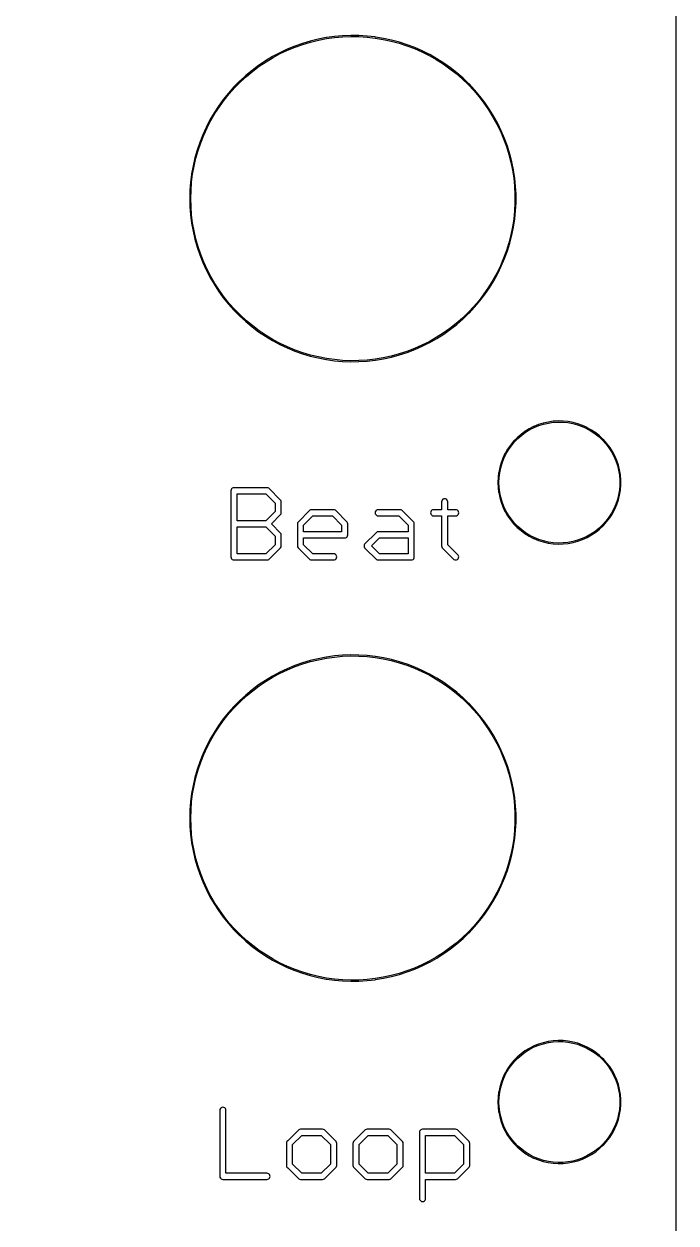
# Model space of a CAD drawing. Extents: x 7 to 68, y 0 to 129.
# Drawn here: x 51.85 to 67.9, y 67.4 to 96.89 of the extents above; entities that cross this region are included whole.
import ezdxf

# ---------------------------------------------------------------- set-up
doc = ezdxf.new("R2010")
doc.units = 0

msp = doc.modelspace()

# ---------------------------------------------------------------- linework, layer by layer
at = {"color": 5, "true_color": 0x0000ff}
msp.add_polyline3d([(67.89673, 0.3175, 0), (67.89673, 128.81863, 0), (7.27709, 128.81863, 0), (7.27709, 0.3175, 0), (67.89673, 0.3175, 0)], close=True, dxfattribs=at)
at = {"color": 34, "true_color": 0x008000}
for points in [[(7.2771, 0.3175, 0), (67.89674, 0.3175, 0), (67.89674, 128.81864, 0), (7.2771, 128.81864, 0), (7.2771, 0.3175, 0)], [(59.69508, 96.60381, 0), (59.49441, 96.58603, 0), (59.29629, 96.5581, 0), (59.29237, 96.55747, 0), (59.09425, 96.51937, 0), (58.89867, 96.47111, 0), (58.70563, 96.41523, 0), (58.51767, 96.34919, 0), (58.32971, 96.27299, 0), (58.14937, 96.18663, 0), (58.14583, 96.18483, 0), (57.96803, 96.09085, 0), (57.79531, 95.98671, 0), (57.62767, 95.87495, 0), (57.46765, 95.75303, 0), (57.31271, 95.62603, 0), (57.16285, 95.48887, 0), (57.16004, 95.48606, 0), (57.02034, 95.34382, 0), (56.88572, 95.19396, 0), (56.75872, 95.03648, 0), (56.64188, 94.87392, 0), (56.53266, 94.70628, 0), (56.43106, 94.53356, 0), (56.43085, 94.53315, 0), (56.33708, 94.35322, 0), (56.33528, 94.34968, 0), (56.254, 94.1668, 0), (56.1778, 93.98138, 0), (56.1143, 93.79088, 0), (56.05842, 93.59784, 0), (56.01524, 93.40226, 0), (55.97968, 93.20414, 0), (55.97906, 93.20021, 0), (55.95365, 92.99955, 0), (55.93841, 92.7989, 0), (55.93841, 92.79889, 0), (55.93333, 92.59823, 0), (55.93841, 92.39758, 0), (55.95365, 92.19692, 0), (55.97906, 91.99626, 0), (55.97968, 91.99233, 0), (56.01524, 91.79421, 0), (56.05842, 91.59863, 0), (56.1143, 91.40559, 0), (56.1778, 91.21509, 0), (56.254, 91.02967, 0), (56.33528, 90.84679, 0), (56.33708, 90.84325, 0), (56.43106, 90.66291, 0), (56.53266, 90.49019, 0), (56.64188, 90.32255, 0), (56.75872, 90.15999, 0), (56.88572, 90.00251, 0), (57.02034, 89.85265, 0), (57.16004, 89.71041, 0), (57.16285, 89.7076, 0), (57.31271, 89.57044, 0), (57.46765, 89.44344, 0), (57.62767, 89.32152, 0), (57.79531, 89.20976, 0), (57.96803, 89.10562, 0), (57.96811, 89.10558, 0), (58.14583, 89.01164, 0), (58.14937, 89.00984, 0), (58.32971, 88.92348, 0), (58.51767, 88.84728, 0), (58.70563, 88.78124, 0), (58.89867, 88.72536, 0), (59.09425, 88.6771, 0), (59.29237, 88.639, 0), (59.29629, 88.63838, 0), (59.49441, 88.61044, 0), (59.69508, 88.59266, 0), (59.89574, 88.58504, 0), (60.0964, 88.58758, 0), (60.29705, 88.60028, 0), (60.49772, 88.62314, 0), (60.50164, 88.62376, 0), (60.69976, 88.65678, 0), (60.89534, 88.69996, 0), (61.09092, 88.75076, 0), (61.28142, 88.81426, 0), (61.46938, 88.88538, 0), (61.6548, 88.96666, 0), (61.8326, 89.05556, 0), (61.83614, 89.05736, 0), (62.0114, 89.15642, 0), (62.18158, 89.26564, 0), (62.34668, 89.38248, 0), (62.50416, 89.5044, 0), (62.65656, 89.63648, 0), (62.80134, 89.77618, 0), (62.80415, 89.77899, 0), (62.94131, 89.92631, 0), (63.07085, 90.07871, 0), (63.19277, 90.23873, 0), (63.30707, 90.40383, 0), (63.41375, 90.57655, 0), (63.51027, 90.75181, 0), (63.51207, 90.75535, 0), (63.59843, 90.93569, 0), (63.67717, 91.12111, 0), (63.74829, 91.31161, 0), (63.80671, 91.50211, 0), (63.85751, 91.69769, 0), (63.89815, 91.89327, 0), (63.89878, 91.8972, 0), (63.92926, 92.09786, 0), (63.94958, 92.29598, 0), (63.95974, 92.49664, 0), (63.95974, 92.69984, 0), (63.94958, 92.9005, 0), (63.92926, 93.09861, 0), (63.89878, 93.29928, 0), (63.89815, 93.3032, 0), (63.85751, 93.49878, 0), (63.80671, 93.69436, 0), (63.74829, 93.88486, 0), (63.67717, 94.07536, 0), (63.59843, 94.26078, 0), (63.51207, 94.44112, 0), (63.51027, 94.44466, 0), (63.41375, 94.61992, 0), (63.30707, 94.79264, 0), (63.19277, 94.95774, 0), (63.07085, 95.11776, 0), (62.94131, 95.27016, 0), (62.80415, 95.41748, 0), (62.80134, 95.42029, 0), (62.65656, 95.55999, 0), (62.50416, 95.69207, 0), (62.34668, 95.81399, 0), (62.18158, 95.93083, 0), (62.0114, 96.04005, 0), (61.83614, 96.13911, 0), (61.8326, 96.14091, 0), (61.6548, 96.22981, 0), (61.46938, 96.31109, 0), (61.28142, 96.38221, 0), (61.09092, 96.44571, 0), (60.89534, 96.49651, 0), (60.69976, 96.53969, 0), (60.50164, 96.57271, 0), (60.49772, 96.57333, 0), (60.29705, 96.5962, 0), (60.0964, 96.6089, 0), (59.89574, 96.61143, 0), (59.69508, 96.60381, 0)], [(60.29705, 88.62567, 0), (60.0964, 88.61298, 0), (59.89574, 88.61044, 0), (59.69508, 88.61805, 0), (59.49441, 88.63583, 0), (59.29894, 88.6634, 0), (59.1021, 88.70125, 0), (58.90652, 88.74951, 0), (58.71348, 88.80539, 0), (58.52552, 88.87143, 0), (58.33756, 88.94763, 0), (58.15865, 89.0333, 0), (57.98296, 89.12617, 0), (57.81024, 89.23031, 0), (57.6426, 89.34207, 0), (57.48258, 89.46399, 0), (57.32764, 89.59099, 0), (57.17828, 89.7277, 0), (57.04089, 89.86758, 0), (56.90627, 90.01744, 0), (56.77927, 90.17492, 0), (56.66243, 90.33748, 0), (56.55321, 90.50512, 0), (56.45161, 90.67784, 0), (56.35917, 90.85522, 0), (56.27815, 91.03752, 0), (56.20195, 91.22294, 0), (56.13845, 91.41344, 0), (56.08257, 91.60648, 0), (56.03939, 91.80206, 0), (56.00428, 91.99765, 0), (55.97906, 92.19692, 0), (55.96382, 92.39758, 0), (55.95874, 92.59823, 0), (55.96382, 92.79889, 0), (55.96382, 92.7989, 0), (55.97906, 92.99955, 0), (56.00428, 93.19882, 0), (56.03939, 93.39441, 0), (56.08257, 93.58999, 0), (56.13845, 93.78303, 0), (56.20195, 93.97353, 0), (56.27815, 94.15895, 0), (56.35917, 94.34125, 0), (56.45161, 94.51863, 0), (56.55321, 94.69135, 0), (56.66243, 94.85899, 0), (56.77927, 95.02155, 0), (56.90627, 95.17903, 0), (57.04089, 95.32889, 0), (57.17828, 95.46877, 0), (57.32764, 95.60548, 0), (57.48258, 95.73248, 0), (57.6426, 95.8544, 0), (57.81024, 95.96616, 0), (57.98296, 96.0703, 0), (58.15865, 96.16317, 0), (58.33756, 96.24884, 0), (58.52552, 96.32504, 0), (58.71348, 96.39108, 0), (58.90652, 96.44696, 0), (59.1021, 96.49522, 0), (59.29894, 96.53307, 0), (59.49441, 96.56064, 0), (59.69508, 96.57842, 0), (59.89574, 96.58604, 0), (60.0964, 96.5835, 0), (60.29705, 96.5708, 0), (60.49706, 96.54802, 0), (60.69191, 96.51554, 0), (60.88749, 96.47236, 0), (61.08307, 96.42156, 0), (61.27357, 96.35806, 0), (61.46153, 96.28694, 0), (61.64695, 96.20566, 0), (61.82167, 96.1183, 0), (61.99647, 96.0195, 0), (62.16665, 95.91028, 0), (62.33175, 95.79344, 0), (62.48923, 95.67152, 0), (62.64163, 95.53944, 0), (62.7845, 95.40158, 0), (62.92076, 95.25523, 0), (63.0503, 95.10283, 0), (63.17222, 94.94281, 0), (63.28652, 94.77771, 0), (63.3932, 94.60499, 0), (63.48892, 94.43119, 0), (63.57428, 94.25293, 0), (63.65302, 94.06751, 0), (63.72414, 93.87701, 0), (63.78256, 93.68651, 0), (63.83336, 93.49093, 0), (63.87391, 93.29577, 0), (63.90385, 93.09861, 0), (63.92417, 92.9005, 0), (63.93433, 92.69984, 0), (63.93433, 92.49664, 0), (63.92417, 92.29598, 0), (63.90385, 92.09786, 0), (63.87391, 91.90068, 0), (63.83336, 91.70554, 0), (63.78256, 91.50996, 0), (63.72414, 91.31946, 0), (63.65302, 91.12896, 0), (63.57428, 90.94354, 0), (63.48892, 90.76528, 0), (63.3932, 90.59148, 0), (63.28652, 90.41876, 0), (63.17222, 90.25366, 0), (63.0503, 90.09364, 0), (62.92076, 89.94124, 0), (62.7845, 89.79489, 0), (62.64163, 89.65703, 0), (62.48923, 89.52495, 0), (62.33175, 89.40303, 0), (62.16665, 89.28619, 0), (61.99647, 89.17697, 0), (61.82167, 89.07817, 0), (61.64695, 88.99081, 0), (61.46153, 88.90953, 0), (61.27357, 88.83841, 0), (61.08307, 88.77491, 0), (60.88749, 88.72411, 0), (60.69191, 88.68093, 0), (60.49706, 88.64845, 0), (60.29705, 88.62567, 0)], [(64.87414, 87.11945, 0), (64.75221, 87.10167, 0), (64.74829, 87.10105, 0), (64.62891, 87.07311, 0), (64.51206, 87.03755, 0), (64.39776, 86.99183, 0), (64.39422, 86.99003, 0), (64.28501, 86.93415, 0), (64.18087, 86.87065, 0), (64.08435, 86.79699, 0), (63.99037, 86.71571, 0), (63.9012, 86.62654, 0), (63.825, 86.53256, 0), (63.75388, 86.4335, 0), (63.69038, 86.32682, 0), (63.68858, 86.32328, 0), (63.63778, 86.21152, 0), (63.59206, 86.09722, 0), (63.55904, 85.98038, 0), (63.53364, 85.861, 0), (63.53301, 85.85708, 0), (63.51777, 85.73516, 0), (63.51269, 85.61323, 0), (63.51777, 85.49132, 0), (63.53301, 85.3694, 0), (63.53364, 85.36547, 0), (63.55904, 85.24609, 0), (63.59206, 85.12925, 0), (63.63778, 85.01495, 0), (63.68858, 84.90319, 0), (63.69038, 84.89965, 0), (63.75388, 84.79297, 0), (63.825, 84.69391, 0), (63.9012, 84.59993, 0), (63.99037, 84.51076, 0), (64.08435, 84.42948, 0), (64.18087, 84.35582, 0), (64.28501, 84.29232, 0), (64.39422, 84.23644, 0), (64.39776, 84.23464, 0), (64.51206, 84.18892, 0), (64.62891, 84.15336, 0), (64.74829, 84.12542, 0), (64.75221, 84.1248, 0), (64.87414, 84.10702, 0), (64.99606, 84.0994, 0), (65.11797, 84.10194, 0), (65.23989, 84.11464, 0), (65.24382, 84.11526, 0), (65.36574, 84.13812, 0), (65.48258, 84.1686, 0), (65.59688, 84.21178, 0), (65.70864, 84.26258, 0), (65.71218, 84.26438, 0), (65.81886, 84.3228, 0), (65.92046, 84.39138, 0), (66.01698, 84.46758, 0), (66.10588, 84.5514, 0), (66.10869, 84.55421, 0), (66.18997, 84.64565, 0), (66.26617, 84.74217, 0), (66.33221, 84.84631, 0), (66.38809, 84.95553, 0), (66.38988, 84.95907, 0), (66.44069, 85.07083, 0), (66.47879, 85.18513, 0), (66.50927, 85.30451, 0), (66.52959, 85.42643, 0), (66.53021, 85.43036, 0), (66.54038, 85.55228, 0), (66.54038, 85.6742, 0), (66.53021, 85.79612, 0), (66.52959, 85.80004, 0), (66.50927, 85.92196, 0), (66.47879, 86.04134, 0), (66.44069, 86.15564, 0), (66.38988, 86.2674, 0), (66.38809, 86.27094, 0), (66.33221, 86.38016, 0), (66.26617, 86.4843, 0), (66.18997, 86.58082, 0), (66.10869, 86.67226, 0), (66.10588, 86.67507, 0), (66.01698, 86.75889, 0), (65.92046, 86.83509, 0), (65.81886, 86.90367, 0), (65.71218, 86.96209, 0), (65.70864, 86.96389, 0), (65.59688, 87.01469, 0), (65.48258, 87.05787, 0), (65.36574, 87.08835, 0), (65.24382, 87.11121, 0), (65.23989, 87.11183, 0), (65.11797, 87.12454, 0), (64.99606, 87.12708, 0), (64.87414, 87.11945, 0)], [(65.23849, 84.13988, 0), (65.11797, 84.12733, 0), (64.99606, 84.1248, 0), (64.87414, 84.13241, 0), (64.75561, 84.14969, 0), (64.63675, 84.17751, 0), (64.51992, 84.21307, 0), (64.40572, 84.25875, 0), (64.29994, 84.31287, 0), (64.1958, 84.37637, 0), (64.09927, 84.45003, 0), (64.0053, 84.53131, 0), (63.92175, 84.61486, 0), (63.84555, 84.70884, 0), (63.77443, 84.8079, 0), (63.71174, 84.91322, 0), (63.66193, 85.0228, 0), (63.61621, 85.1371, 0), (63.58319, 85.25394, 0), (63.55811, 85.37184, 0), (63.54317, 85.49132, 0), (63.53809, 85.61323, 0), (63.54317, 85.73516, 0), (63.5581, 85.85462, 0), (63.58319, 85.97253, 0), (63.61621, 86.08937, 0), (63.66193, 86.20367, 0), (63.71174, 86.31325, 0), (63.77443, 86.41857, 0), (63.84555, 86.51763, 0), (63.92175, 86.61161, 0), (64.0053, 86.69516, 0), (64.09927, 86.77644, 0), (64.1958, 86.8501, 0), (64.29994, 86.9136, 0), (64.40572, 86.96772, 0), (64.51992, 87.0134, 0), (64.63675, 87.04896, 0), (64.75561, 87.07678, 0), (64.87414, 87.09406, 0), (64.99606, 87.10168, 0), (65.11797, 87.09914, 0), (65.23849, 87.08659, 0), (65.35789, 87.0642, 0), (65.47472, 87.03372, 0), (65.58902, 86.99054, 0), (65.6993, 86.94042, 0), (65.80392, 86.88312, 0), (65.90553, 86.81454, 0), (66.00205, 86.73834, 0), (66.08902, 86.65634, 0), (66.16942, 86.56589, 0), (66.24562, 86.46937, 0), (66.31166, 86.36523, 0), (66.36583, 86.25935, 0), (66.41654, 86.14779, 0), (66.45464, 86.03349, 0), (66.48511, 85.91411, 0), (66.50485, 85.7957, 0), (66.51497, 85.6742, 0), (66.51497, 85.55228, 0), (66.50484, 85.43076, 0), (66.48511, 85.31236, 0), (66.45464, 85.19298, 0), (66.41654, 85.07868, 0), (66.36583, 84.96712, 0), (66.31166, 84.86124, 0), (66.24562, 84.7571, 0), (66.16942, 84.66058, 0), (66.08902, 84.57013, 0), (66.00205, 84.48813, 0), (65.90553, 84.41193, 0), (65.80392, 84.34335, 0), (65.6993, 84.28605, 0), (65.58902, 84.23593, 0), (65.47472, 84.19275, 0), (65.35789, 84.16227, 0), (65.23849, 84.13988, 0)], [(58.16922, 84.82423, 0), (58.18005, 84.84547, 0), (58.18378, 84.86902, 0), (58.18378, 85.13826, 0), (58.18005, 85.1618, 0), (58.16922, 85.18304, 0), (57.88058, 85.47168, 0), (57.85934, 85.48251, 0), (57.8358, 85.48624, 0), (57.023, 85.48624, 0), (56.99945, 85.48251, 0), (56.97821, 85.47168, 0), (56.96135, 85.45482, 0), (56.95052, 85.43358, 0), (56.9468, 85.41004, 0), (56.9468, 83.78443, 0), (56.95052, 83.76089, 0), (56.96135, 83.73965, 0), (56.97821, 83.72279, 0), (56.99945, 83.71196, 0), (57.023, 83.70823, 0), (57.8358, 83.70823, 0), (57.85934, 83.71196, 0), (57.88058, 83.72279, 0), (58.15236, 83.99203, 0), (58.16922, 84.00889, 0), (58.18005, 84.03013, 0), (58.18378, 84.05368, 0), (58.18378, 84.32546, 0), (58.18005, 84.349, 0), (58.16922, 84.37024, 0), (57.94223, 84.59724, 0), (58.16922, 84.82423, 0)], [(57.80557, 84.67344, 0), (57.0992, 84.67344, 0), (57.0992, 85.33384, 0), (57.80556, 85.33384, 0), (58.03138, 85.10802, 0), (58.03138, 84.89925, 0), (57.80557, 84.67344, 0)], [(62.47638, 83.70823, 0), (62.49992, 83.71196, 0), (62.52116, 83.72279, 0), (62.53802, 83.73965, 0), (62.54885, 83.76089, 0), (62.55258, 83.78443, 0), (62.54885, 83.80798, 0), (62.53802, 83.82922, 0), (62.52116, 83.84608, 0), (62.28079, 84.0842, 0), (62.28079, 84.79282, 0), (62.47638, 84.79282, 0), (62.49992, 84.79654, 0), (62.52116, 84.80737, 0), (62.53802, 84.82423, 0), (62.54885, 84.84547, 0), (62.55258, 84.86902, 0), (62.54885, 84.89256, 0), (62.53802, 84.9138, 0), (62.52116, 84.93066, 0), (62.49992, 84.94149, 0), (62.47638, 84.94522, 0), (62.28079, 84.94522, 0), (62.28079, 85.13826, 0), (62.27707, 85.1618, 0), (62.26624, 85.18304, 0), (62.24938, 85.1999, 0), (62.22814, 85.21073, 0), (62.20459, 85.21446, 0), (62.18105, 85.21073, 0), (62.15981, 85.1999, 0), (62.14295, 85.18304, 0), (62.13212, 85.1618, 0), (62.12839, 85.13826, 0), (62.12839, 84.94522, 0), (61.93281, 84.94522, 0), (61.90927, 84.94149, 0), (61.88803, 84.93066, 0), (61.87117, 84.9138, 0), (61.86034, 84.89256, 0), (61.85661, 84.86902, 0), (61.86034, 84.84547, 0), (61.87117, 84.82423, 0), (61.88803, 84.80737, 0), (61.90927, 84.79654, 0), (61.93281, 84.79282, 0), (62.12839, 84.79282, 0), (62.12839, 84.05368, 0), (62.13212, 84.03013, 0), (62.14295, 84.00889, 0), (62.15981, 83.99203, 0), (62.43159, 83.72279, 0), (62.45283, 83.71196, 0), (62.47638, 83.70823, 0)], [(59.76688, 84.25298, 0), (59.78812, 84.26381, 0), (59.80498, 84.28067, 0), (59.81581, 84.30191, 0), (59.81954, 84.32546, 0), (59.81954, 84.59724, 0), (59.81581, 84.62078, 0), (59.80498, 84.64202, 0), (59.51634, 84.93066, 0), (59.4951, 84.94149, 0), (59.47156, 84.94522, 0), (58.93054, 84.94522, 0), (58.90699, 84.94149, 0), (58.88575, 84.93066, 0), (58.59711, 84.64202, 0), (58.58628, 84.62078, 0), (58.58256, 84.59724, 0), (58.58256, 84.05368, 0), (58.58628, 84.03013, 0), (58.59711, 84.00889, 0), (58.61397, 83.99203, 0), (58.88575, 83.72279, 0), (58.90699, 83.71196, 0), (58.93054, 83.70823, 0), (59.47156, 83.70823, 0), (59.4951, 83.71196, 0), (59.51634, 83.72279, 0), (59.5332, 83.73965, 0), (59.54403, 83.76089, 0), (59.54776, 83.78443, 0), (59.54403, 83.80798, 0), (59.5332, 83.82922, 0), (59.51634, 83.84608, 0), (59.4951, 83.85691, 0), (59.47156, 83.86063, 0), (58.96063, 83.86063, 0), (58.73496, 84.08419, 0), (58.73496, 84.24926, 0), (59.74334, 84.24926, 0), (59.76688, 84.25298, 0)], [(59.66714, 84.40166, 0), (58.73496, 84.40166, 0), (58.73496, 84.56701, 0), (58.96077, 84.79282, 0), (59.44132, 84.79282, 0), (59.66714, 84.567, 0), (59.66714, 84.40166, 0)], [(60.56883, 84.94522, 0), (60.54529, 84.94149, 0), (60.52405, 84.93066, 0), (60.50719, 84.9138, 0), (60.49636, 84.89256, 0), (60.49263, 84.86902, 0), (60.49636, 84.84547, 0), (60.50719, 84.82423, 0), (60.52405, 84.80737, 0), (60.54529, 84.79654, 0), (60.56883, 84.79282, 0), (61.07962, 84.79282, 0), (61.30543, 84.56701, 0), (61.30543, 84.40166, 0), (60.56883, 84.40166, 0), (60.54529, 84.39793, 0), (60.52405, 84.3871, 0), (60.23541, 84.09846, 0), (60.22458, 84.07722, 0), (60.22085, 84.05368, 0), (60.22458, 84.03013, 0), (60.23541, 84.00889, 0), (60.25227, 83.99203, 0), (60.52405, 83.72279, 0), (60.54529, 83.71196, 0), (60.56883, 83.70823, 0), (61.38163, 83.70823, 0), (61.40518, 83.71196, 0), (61.42642, 83.72279, 0), (61.44328, 83.73965, 0), (61.45411, 83.76089, 0), (61.45783, 83.78443, 0), (61.45783, 84.59724, 0), (61.45411, 84.62078, 0), (61.44328, 84.64202, 0), (61.15464, 84.93066, 0), (61.1334, 84.94149, 0), (61.10986, 84.94522, 0), (60.56883, 84.94522, 0)], [(57.8057, 83.86063, 0), (57.0992, 83.86063, 0), (57.0992, 84.52104, 0), (57.80556, 84.52104, 0), (58.03138, 84.29522, 0), (58.03138, 84.0842, 0), (57.8057, 83.86063, 0)], [(61.30543, 83.86063, 0), (60.59893, 83.86063, 0), (60.40377, 84.05396, 0), (60.59907, 84.24926, 0), (61.30543, 84.24926, 0), (61.30543, 83.86063, 0)], [(59.69508, 81.36381, 0), (59.49441, 81.34603, 0), (59.29629, 81.31809, 0), (59.29237, 81.31747, 0), (59.09425, 81.27937, 0), (58.89867, 81.23111, 0), (58.70563, 81.17523, 0), (58.51767, 81.10919, 0), (58.32971, 81.03299, 0), (58.14937, 80.94663, 0), (58.14583, 80.94483, 0), (57.96803, 80.85084, 0), (57.79531, 80.7467, 0), (57.62767, 80.63495, 0), (57.46765, 80.51303, 0), (57.31271, 80.38603, 0), (57.16285, 80.24887, 0), (57.16004, 80.24606, 0), (57.02034, 80.10382, 0), (56.88572, 79.95395, 0), (56.75872, 79.79648, 0), (56.64188, 79.63392, 0), (56.53266, 79.46628, 0), (56.43106, 79.29356, 0), (56.33708, 79.11322, 0), (56.33528, 79.10968, 0), (56.254, 78.9268, 0), (56.1778, 78.74138, 0), (56.1143, 78.55088, 0), (56.05842, 78.35784, 0), (56.01524, 78.16226, 0), (55.97968, 77.96414, 0), (55.97906, 77.96021, 0), (55.95365, 77.75955, 0), (55.93841, 77.55889, 0), (55.93333, 77.35823, 0), (55.93841, 77.15758, 0), (55.95365, 76.95692, 0), (55.97906, 76.75626, 0), (55.97968, 76.75233, 0), (56.01524, 76.55421, 0), (56.05842, 76.35863, 0), (56.1143, 76.16558, 0), (56.1778, 75.97508, 0), (56.254, 75.78967, 0), (56.33528, 75.60679, 0), (56.33708, 75.60325, 0), (56.43106, 75.42291, 0), (56.53266, 75.25019, 0), (56.64188, 75.08255, 0), (56.75872, 74.91999, 0), (56.88572, 74.76251, 0), (57.02034, 74.61265, 0), (57.02049, 74.6125, 0), (57.16004, 74.47041, 0), (57.16285, 74.4676, 0), (57.31271, 74.33044, 0), (57.46765, 74.20344, 0), (57.62767, 74.08152, 0), (57.79531, 73.96975, 0), (57.96803, 73.86562, 0), (58.14583, 73.77164, 0), (58.14937, 73.76984, 0), (58.32971, 73.68348, 0), (58.51767, 73.60728, 0), (58.70563, 73.54124, 0), (58.89867, 73.48536, 0), (59.09425, 73.4371, 0), (59.29237, 73.399, 0), (59.29629, 73.39838, 0), (59.49441, 73.37044, 0), (59.69508, 73.35266, 0), (59.89574, 73.34504, 0), (60.0964, 73.34757, 0), (60.29705, 73.36028, 0), (60.49772, 73.38314, 0), (60.50164, 73.38375, 0), (60.69976, 73.41678, 0), (60.89534, 73.45995, 0), (61.09092, 73.51076, 0), (61.28142, 73.57425, 0), (61.46938, 73.64538, 0), (61.6548, 73.72666, 0), (61.8326, 73.81556, 0), (61.83614, 73.81735, 0), (62.0114, 73.91642, 0), (62.18158, 74.02564, 0), (62.34668, 74.14248, 0), (62.50416, 74.26439, 0), (62.65656, 74.39648, 0), (62.80134, 74.53618, 0), (62.80415, 74.53899, 0), (62.94126, 74.68626, 0), (62.94131, 74.68631, 0), (63.07085, 74.83871, 0), (63.19277, 74.99872, 0), (63.30707, 75.16383, 0), (63.41375, 75.33655, 0), (63.51027, 75.51181, 0), (63.51207, 75.51535, 0), (63.59843, 75.69569, 0), (63.67717, 75.88111, 0), (63.74829, 76.07161, 0), (63.80671, 76.26211, 0), (63.85751, 76.45769, 0), (63.89815, 76.65327, 0), (63.89878, 76.65719, 0), (63.92926, 76.85786, 0), (63.94956, 77.05582, 0), (63.94958, 77.05597, 0), (63.95974, 77.25663, 0), (63.95974, 77.45983, 0), (63.94958, 77.6605, 0), (63.92926, 77.85862, 0), (63.89878, 78.05927, 0), (63.89815, 78.06319, 0), (63.85751, 78.25878, 0), (63.80671, 78.45435, 0), (63.74829, 78.64485, 0), (63.67717, 78.83535, 0), (63.59843, 79.02078, 0), (63.51207, 79.20112, 0), (63.51027, 79.20466, 0), (63.41375, 79.37992, 0), (63.30707, 79.55264, 0), (63.19277, 79.71774, 0), (63.07085, 79.87775, 0), (62.94131, 80.03015, 0), (62.80415, 80.17748, 0), (62.80134, 80.18029, 0), (62.65656, 80.31999, 0), (62.50416, 80.45207, 0), (62.34668, 80.57398, 0), (62.18158, 80.69083, 0), (62.0114, 80.80005, 0), (61.83614, 80.8991, 0), (61.8326, 80.90091, 0), (61.6548, 80.98981, 0), (61.46938, 81.07109, 0), (61.28142, 81.14221, 0), (61.09092, 81.20571, 0), (60.89534, 81.25651, 0), (60.69976, 81.29969, 0), (60.50164, 81.33271, 0), (60.49772, 81.33333, 0), (60.29705, 81.35619, 0), (60.0964, 81.36888, 0), (59.89574, 81.37143, 0), (59.69508, 81.36381, 0)], [(60.29705, 73.38567, 0), (60.0964, 73.37296, 0), (59.89574, 73.37043, 0), (59.69508, 73.37805, 0), (59.49441, 73.39583, 0), (59.29894, 73.4234, 0), (59.1021, 73.46125, 0), (58.90652, 73.50951, 0), (58.71348, 73.56538, 0), (58.52552, 73.63142, 0), (58.33756, 73.70762, 0), (58.15885, 73.7932, 0), (57.98296, 73.88617, 0), (57.81024, 73.9903, 0), (57.6426, 74.10207, 0), (57.48258, 74.22399, 0), (57.32764, 74.35099, 0), (57.17818, 74.48778, 0), (57.04089, 74.62757, 0), (56.90627, 74.77744, 0), (56.77927, 74.93492, 0), (56.66243, 75.09748, 0), (56.55321, 75.26512, 0), (56.45161, 75.43783, 0), (56.35917, 75.61521, 0), (56.27815, 75.79752, 0), (56.20195, 75.98294, 0), (56.13845, 76.17344, 0), (56.08257, 76.36648, 0), (56.03939, 76.56206, 0), (56.00428, 76.75765, 0), (55.97906, 76.95692, 0), (55.96382, 77.15758, 0), (55.95874, 77.35823, 0), (55.96382, 77.55889, 0), (55.97906, 77.75955, 0), (56.00428, 77.95882, 0), (56.03939, 78.15441, 0), (56.08257, 78.34999, 0), (56.13845, 78.54303, 0), (56.20195, 78.73353, 0), (56.27815, 78.91894, 0), (56.35917, 79.10125, 0), (56.45161, 79.27863, 0), (56.55321, 79.45135, 0), (56.66243, 79.61899, 0), (56.77927, 79.78155, 0), (56.90627, 79.93903, 0), (57.04089, 80.08889, 0), (57.17837, 80.22886, 0), (57.32764, 80.36548, 0), (57.48258, 80.49248, 0), (57.6426, 80.6144, 0), (57.81024, 80.72615, 0), (57.98296, 80.83029, 0), (58.15845, 80.92306, 0), (58.33756, 81.00884, 0), (58.52552, 81.08504, 0), (58.71348, 81.15107, 0), (58.90652, 81.20695, 0), (59.1021, 81.25521, 0), (59.29913, 81.2931, 0), (59.49441, 81.32064, 0), (59.69508, 81.33842, 0), (59.89574, 81.34604, 0), (60.0964, 81.34349, 0), (60.29705, 81.3308, 0), (60.49706, 81.30802, 0), (60.69191, 81.27554, 0), (60.88749, 81.23236, 0), (61.08307, 81.18156, 0), (61.27357, 81.11806, 0), (61.46153, 81.04694, 0), (61.64695, 80.96566, 0), (61.82152, 80.87838, 0), (61.99647, 80.7795, 0), (62.16665, 80.67028, 0), (62.33175, 80.55343, 0), (62.48923, 80.43152, 0), (62.64163, 80.29944, 0), (62.7845, 80.16158, 0), (62.92076, 80.01523, 0), (63.0503, 79.86283, 0), (63.17222, 79.70281, 0), (63.28652, 79.53771, 0), (63.3932, 79.36499, 0), (63.48892, 79.19119, 0), (63.57428, 79.01293, 0), (63.65302, 78.82751, 0), (63.72414, 78.63701, 0), (63.78256, 78.44651, 0), (63.83336, 78.25093, 0), (63.87391, 78.05579, 0), (63.90385, 77.85862, 0), (63.92417, 77.6605, 0), (63.93433, 77.45983, 0), (63.93433, 77.25663, 0), (63.92417, 77.05597, 0), (63.90385, 76.85786, 0), (63.87391, 76.6607, 0), (63.83336, 76.46554, 0), (63.78256, 76.26996, 0), (63.72414, 76.07946, 0), (63.65302, 75.88896, 0), (63.57428, 75.70354, 0), (63.48892, 75.52528, 0), (63.3932, 75.35147, 0), (63.28652, 75.17876, 0), (63.17222, 75.01366, 0), (63.0503, 74.85364, 0), (62.92076, 74.70124, 0), (62.7845, 74.55489, 0), (62.64163, 74.41703, 0), (62.48923, 74.28494, 0), (62.33175, 74.16303, 0), (62.16665, 74.04619, 0), (61.99647, 73.93697, 0), (61.82182, 73.83825, 0), (61.64695, 73.75081, 0), (61.46153, 73.66952, 0), (61.27357, 73.59841, 0), (61.08307, 73.53491, 0), (60.88749, 73.48411, 0), (60.69191, 73.44092, 0), (60.49725, 73.40849, 0), (60.29705, 73.38567, 0)], [(64.87414, 71.87945, 0), (64.75221, 71.86167, 0), (64.74829, 71.86105, 0), (64.62891, 71.83311, 0), (64.51206, 71.79755, 0), (64.39776, 71.75183, 0), (64.39422, 71.75002, 0), (64.28501, 71.69414, 0), (64.18087, 71.63065, 0), (64.08435, 71.55699, 0), (63.99037, 71.47571, 0), (63.9012, 71.38654, 0), (63.825, 71.29255, 0), (63.75388, 71.1935, 0), (63.69038, 71.08682, 0), (63.68858, 71.08328, 0), (63.63778, 70.97152, 0), (63.59206, 70.85722, 0), (63.55904, 70.74038, 0), (63.53364, 70.62099, 0), (63.53301, 70.61707, 0), (63.51777, 70.49516, 0), (63.51269, 70.37324, 0), (63.51777, 70.25131, 0), (63.53301, 70.1294, 0), (63.53364, 70.12547, 0), (63.55904, 70.00609, 0), (63.59206, 69.88925, 0), (63.63778, 69.77495, 0), (63.68858, 69.66319, 0), (63.69038, 69.65965, 0), (63.75388, 69.55297, 0), (63.825, 69.4539, 0), (63.9012, 69.35993, 0), (63.90401, 69.35711, 0), (63.90403, 69.3571, 0), (63.99037, 69.27076, 0), (64.08435, 69.18948, 0), (64.18087, 69.11582, 0), (64.28501, 69.05231, 0), (64.39422, 68.99644, 0), (64.39776, 68.99464, 0), (64.51206, 68.94892, 0), (64.62891, 68.91336, 0), (64.74829, 68.88542, 0), (64.75221, 68.8848, 0), (64.87414, 68.86702, 0), (64.99606, 68.85939, 0), (65.11797, 68.86193, 0), (65.23989, 68.87464, 0), (65.24382, 68.87526, 0), (65.36574, 68.89812, 0), (65.48258, 68.9286, 0), (65.59688, 68.97178, 0), (65.70864, 69.02258, 0), (65.71218, 69.02437, 0), (65.81886, 69.0828, 0), (65.92046, 69.15138, 0), (66.01698, 69.22758, 0), (66.10588, 69.3114, 0), (66.10869, 69.31421, 0), (66.18997, 69.40564, 0), (66.26617, 69.50217, 0), (66.33221, 69.6063, 0), (66.38809, 69.71553, 0), (66.38988, 69.71907, 0), (66.44069, 69.83083, 0), (66.47879, 69.94513, 0), (66.50927, 70.06451, 0), (66.52959, 70.18643, 0), (66.53021, 70.19036, 0), (66.54038, 70.31228, 0), (66.54038, 70.4342, 0), (66.53021, 70.55611, 0), (66.52959, 70.56004, 0), (66.50927, 70.68196, 0), (66.47879, 70.80134, 0), (66.44069, 70.91564, 0), (66.38988, 71.0274, 0), (66.38809, 71.03094, 0), (66.33221, 71.14015, 0), (66.26617, 71.2443, 0), (66.18997, 71.34081, 0), (66.10869, 71.43226, 0), (66.10588, 71.43507, 0), (66.01698, 71.51889, 0), (65.92046, 71.59509, 0), (65.81886, 71.66367, 0), (65.71218, 71.72208, 0), (65.70864, 71.72389, 0), (65.59688, 71.77469, 0), (65.48258, 71.81787, 0), (65.36574, 71.84835, 0), (65.24382, 71.87121, 0), (65.23989, 71.87183, 0), (65.11797, 71.88454, 0), (64.99606, 71.88706, 0), (64.87414, 71.87945, 0)], [(65.23849, 68.89988, 0), (65.11797, 68.88733, 0), (64.99606, 68.8848, 0), (64.87414, 68.89242, 0), (64.7556, 68.9097, 0), (64.63675, 68.93751, 0), (64.51992, 68.97307, 0), (64.40572, 69.01875, 0), (64.29994, 69.07286, 0), (64.1958, 69.13637, 0), (64.09927, 69.21003, 0), (64.0053, 69.29131, 0), (63.92176, 69.37484, 0), (63.92175, 69.37486, 0), (63.84555, 69.46884, 0), (63.77443, 69.56789, 0), (63.71174, 69.67322, 0), (63.66193, 69.78279, 0), (63.61621, 69.89709, 0), (63.58319, 70.01394, 0), (63.55811, 70.13184, 0), (63.54317, 70.25131, 0), (63.53809, 70.37324, 0), (63.54317, 70.49516, 0), (63.55811, 70.61463, 0), (63.58319, 70.73253, 0), (63.61621, 70.84936, 0), (63.66193, 70.96366, 0), (63.71174, 71.07325, 0), (63.77443, 71.17856, 0), (63.84555, 71.27763, 0), (63.92171, 71.37156, 0), (64.0053, 71.45516, 0), (64.09927, 71.53644, 0), (64.1958, 71.6101, 0), (64.29994, 71.67359, 0), (64.40581, 71.72776, 0), (64.51992, 71.77339, 0), (64.63675, 71.80896, 0), (64.75561, 71.83678, 0), (64.87414, 71.85406, 0), (64.99606, 71.86167, 0), (65.11797, 71.85914, 0), (65.23849, 71.84659, 0), (65.35789, 71.8242, 0), (65.47472, 71.79371, 0), (65.58902, 71.75054, 0), (65.6992, 71.70046, 0), (65.80392, 71.64312, 0), (65.90553, 71.57454, 0), (66.00205, 71.49834, 0), (66.08902, 71.41634, 0), (66.16942, 71.32589, 0), (66.24562, 71.22937, 0), (66.31166, 71.12523, 0), (66.36583, 71.01935, 0), (66.41654, 70.90779, 0), (66.45464, 70.79349, 0), (66.48511, 70.67411, 0), (66.50484, 70.55571, 0), (66.51497, 70.4342, 0), (66.51497, 70.31228, 0), (66.50484, 70.19076, 0), (66.48511, 70.07236, 0), (66.45464, 69.95298, 0), (66.41654, 69.83868, 0), (66.36579, 69.72703, 0), (66.31166, 69.62124, 0), (66.24562, 69.5171, 0), (66.16942, 69.42058, 0), (66.08908, 69.33018, 0), (66.00205, 69.24813, 0), (65.90553, 69.17193, 0), (65.80392, 69.10335, 0), (65.69941, 69.0461, 0), (65.58902, 68.99593, 0), (65.47472, 68.95274, 0), (65.35789, 68.92227, 0), (65.23849, 68.89988, 0)], [(57.83326, 68.46823, 0), (57.8568, 68.47196, 0), (57.87804, 68.48278, 0), (57.8949, 68.49965, 0), (57.90573, 68.52088, 0), (57.90946, 68.54443, 0), (57.90573, 68.56798, 0), (57.8949, 68.58922, 0), (57.87804, 68.60608, 0), (57.8568, 68.61691, 0), (57.83326, 68.62063, 0), (56.82487, 68.62063, 0), (56.82487, 70.17004, 0), (56.82115, 70.19358, 0), (56.81032, 70.21482, 0), (56.79346, 70.23168, 0), (56.77222, 70.24251, 0), (56.74867, 70.24624, 0), (56.72513, 70.24251, 0), (56.70389, 70.23168, 0), (56.68703, 70.21482, 0), (56.6762, 70.19358, 0), (56.67247, 70.17004, 0), (56.67247, 68.54443, 0), (56.6762, 68.52088, 0), (56.68703, 68.49965, 0), (56.70389, 68.48278, 0), (56.72513, 68.47196, 0), (56.74867, 68.46823, 0), (57.83326, 68.46823, 0)], [(58.65876, 69.70522, 0), (58.63521, 69.70149, 0), (58.61397, 69.69065, 0), (58.59711, 69.6738, 0), (58.5971, 69.67378, 0), (58.34221, 69.41889, 0), (58.34219, 69.41888, 0), (58.32533, 69.40201, 0), (58.3145, 69.38078, 0), (58.31078, 69.35723, 0), (58.31078, 68.81367, 0), (58.3145, 68.79013, 0), (58.32533, 68.76889, 0), (58.34219, 68.75203, 0), (58.61397, 68.48278, 0), (58.63521, 68.47196, 0), (58.65876, 68.46823, 0), (59.19978, 68.46823, 0), (59.22332, 68.47196, 0), (59.24456, 68.48278, 0), (59.51634, 68.75203, 0), (59.5332, 68.76889, 0), (59.54403, 68.79013, 0), (59.54776, 68.81367, 0), (59.54776, 69.35723, 0), (59.54403, 69.38078, 0), (59.5332, 69.40201, 0), (59.51634, 69.41888, 0), (59.51632, 69.41889, 0), (59.26143, 69.67378, 0), (59.26142, 69.6738, 0), (59.24456, 69.69065, 0), (59.22332, 69.70149, 0), (59.19978, 69.70522, 0), (58.65876, 69.70522, 0)], [(60.29452, 69.70522, 0), (60.27097, 69.70149, 0), (60.24973, 69.69065, 0), (60.23287, 69.6738, 0), (60.23286, 69.67378, 0), (59.97797, 69.41889, 0), (59.97795, 69.41888, 0), (59.96109, 69.40201, 0), (59.95026, 69.38078, 0), (59.94654, 69.35723, 0), (59.94654, 68.81367, 0), (59.95026, 68.79013, 0), (59.96109, 68.76889, 0), (59.97795, 68.75203, 0), (60.24973, 68.48278, 0), (60.27097, 68.47196, 0), (60.29452, 68.46823, 0), (60.83808, 68.46823, 0), (60.86162, 68.47196, 0), (60.88286, 68.48278, 0), (61.1521, 68.75203, 0), (61.16896, 68.76889, 0), (61.17979, 68.79013, 0), (61.18352, 68.81367, 0), (61.18352, 69.35723, 0), (61.17979, 69.38078, 0), (61.16896, 69.40201, 0), (60.89972, 69.6738, 0), (60.88286, 69.69065, 0), (60.86162, 69.70149, 0), (60.83808, 69.70522, 0), (60.29452, 69.70522, 0)], [(62.49738, 68.47196, 0), (62.51862, 68.48278, 0), (62.7904, 68.75203, 0), (62.80726, 68.76889, 0), (62.81809, 68.79013, 0), (62.82181, 68.81367, 0), (62.82181, 69.35723, 0), (62.81809, 69.38078, 0), (62.80726, 69.40201, 0), (62.7904, 69.41888, 0), (62.79038, 69.41889, 0), (62.53549, 69.67378, 0), (62.53548, 69.6738, 0), (62.51862, 69.69065, 0), (62.49738, 69.70149, 0), (62.47384, 69.70522, 0), (61.66103, 69.70522, 0), (61.63749, 69.70149, 0), (61.61625, 69.69065, 0), (61.59939, 69.6738, 0), (61.58856, 69.65255, 0), (61.58483, 69.62902, 0), (61.58483, 68.00087, 0), (61.58856, 67.97732, 0), (61.59939, 67.95609, 0), (61.61625, 67.93922, 0), (61.63749, 67.9284, 0), (61.66103, 67.92467, 0), (61.68458, 67.9284, 0), (61.70582, 67.93922, 0), (61.72268, 67.95609, 0), (61.73351, 67.97732, 0), (61.73723, 68.00087, 0), (61.73723, 68.46823, 0), (62.47384, 68.46823, 0), (62.49738, 68.47196, 0)], [(59.16968, 68.62063, 0), (58.68885, 68.62063, 0), (58.46318, 68.84419, 0), (58.46318, 69.32701, 0), (58.68899, 69.55282, 0), (59.16954, 69.55282, 0), (59.39536, 69.327, 0), (59.39536, 68.8442, 0), (59.16968, 68.62063, 0)], [(60.80784, 68.62063, 0), (60.32461, 68.62063, 0), (60.09894, 68.84419, 0), (60.09894, 69.32701, 0), (60.32475, 69.55282, 0), (60.80755, 69.55282, 0), (61.03112, 69.32714, 0), (61.03112, 68.84391, 0), (60.80784, 68.62063, 0)], [(62.44374, 68.62063, 0), (61.73723, 68.62063, 0), (61.73723, 69.55282, 0), (62.4436, 69.55282, 0), (62.66941, 69.32701, 0), (62.66941, 68.84419, 0), (62.44374, 68.62063, 0)]]:
    msp.add_polyline3d(points, close=True, dxfattribs=at)

doc.saveas('drawing.dxf')
